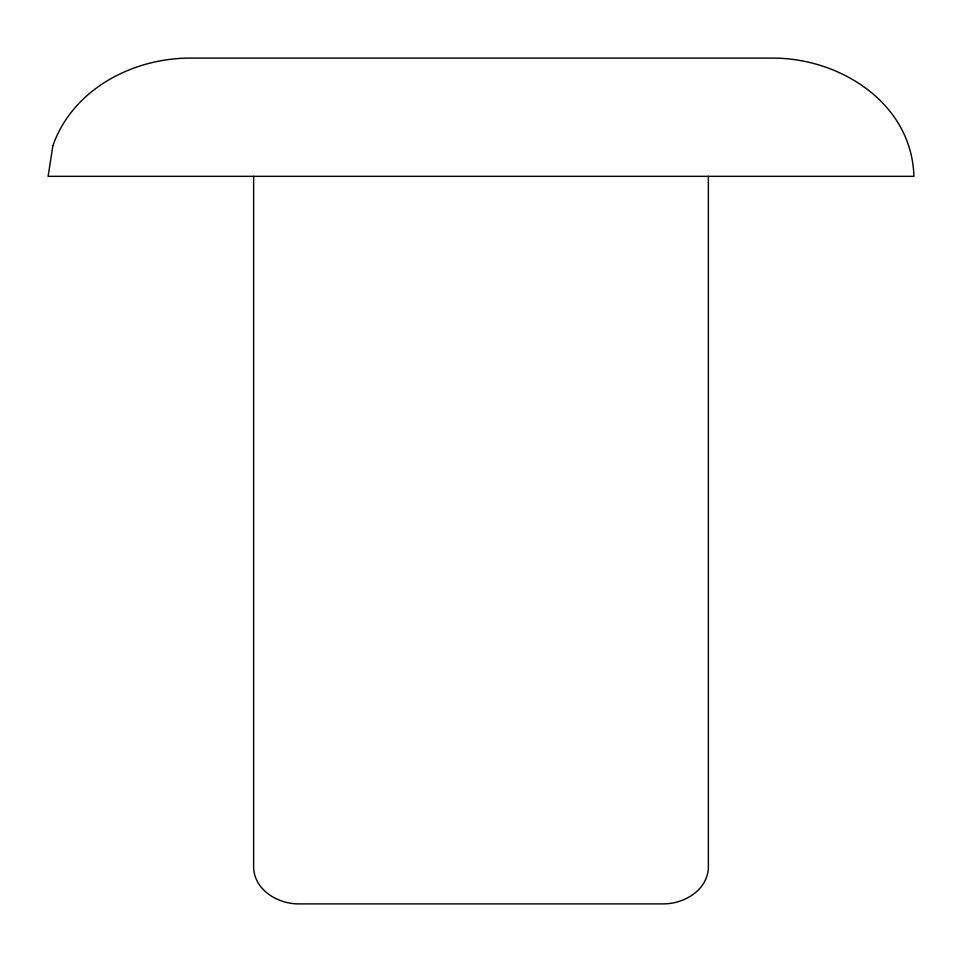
<?xml version="1.0" encoding="UTF-8"?>
<svg xmlns="http://www.w3.org/2000/svg" width="962" height="962" viewBox="0 0 962 962"><rect width="100%" height="100%" fill="white"/><g stroke="black" fill="none" stroke-linecap="round" stroke-linejoin="round"><path stroke-width="1.44" d="M708.369 176.335L708.369 867.52C707.599 890.319 683.79 904.148 662.89 903.895L299.11 903.895C278.21 904.148 254.401 890.319 253.631 867.52L253.631 176.335M52.898 145.731L48.1 176.335L913.9 176.335C911.868 103.559 840.704 58.213 773.207 58.105L188.792 58.105C131.83 58.49 72.354 89.803 52.898 145.731"/></g></svg>
